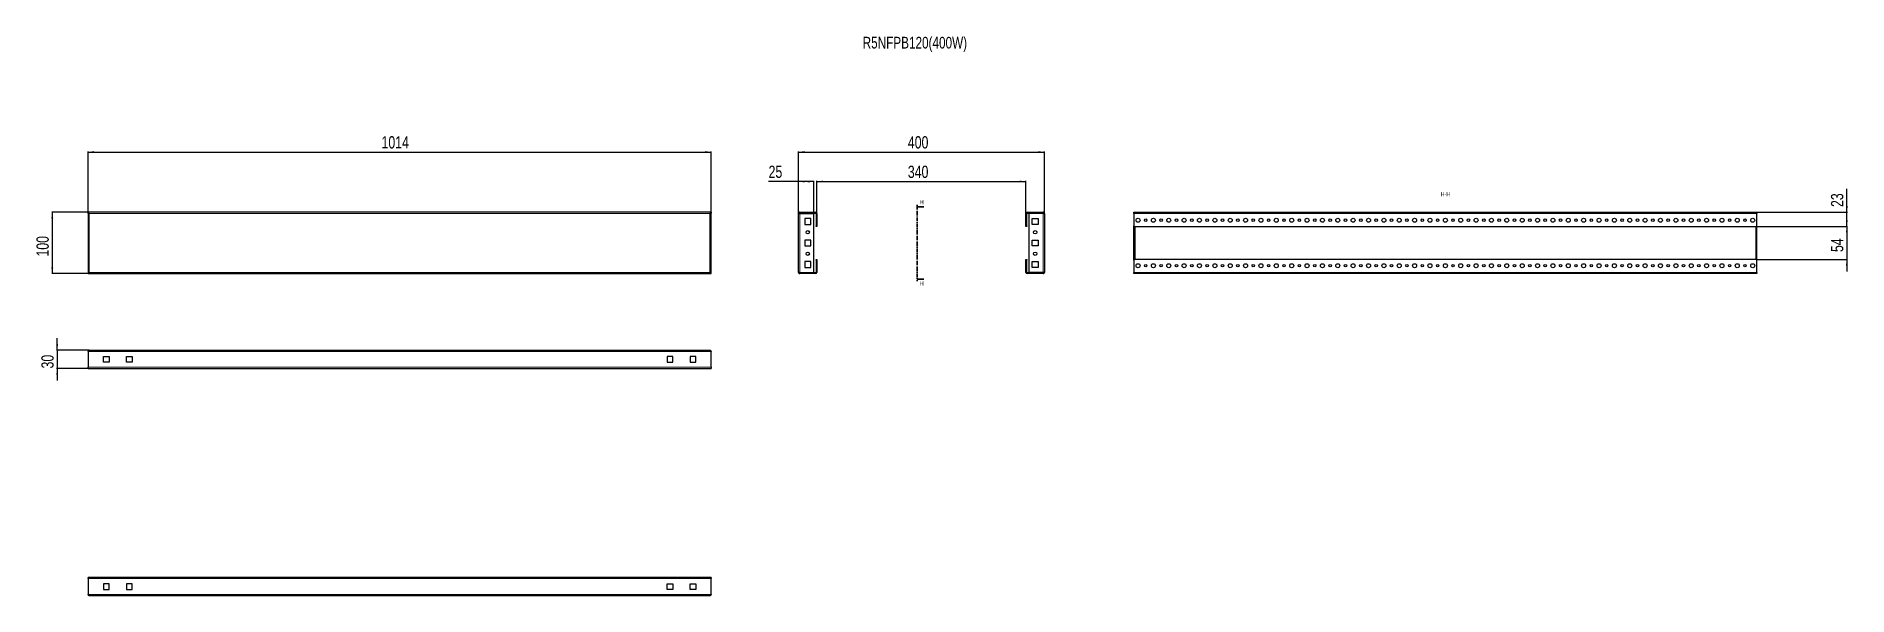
# Model space of a CAD drawing. Header units: millimetres. Extents: x -414 to 2533, y -292 to 619.
import ezdxf

# ---------------------------------------------------------------- set-up
doc = ezdxf.new("R2010")
doc.units = ezdxf.units.MM
doc.linetypes.add('CENTER', pattern=[10.16, 6.35, -1.27, 1.27, -1.27])
doc.layers.add('FORMAT', color=7, linetype='Continuous')
doc.styles.add('SLDTEXTSTYLE0', font='TXT', dxfattribs={"width": 0.75})
doc.dimstyles.new('SLDDIMSTYLE0', dxfattribs={"dimtxt": 20, "dimasz": 10, "dimexe": 0, "dimexo": 0.0625, "dimgap": 5, "dimtad": 2, "dimdec": 1, "dimrnd": 1e-09, "dimzin": 12, "dimdsep": 46, "dimtxsty": 'SLDTEXTSTYLE0', "dimsah": 1, "dimcen": 0.09, "dimadec": 0, "dimazin": 3, "dimtfac": 1, "dimtofl": 0, "dimtmove": 0, "dimatfit": 3, "dimfxl": 0, "dimfrac": 2, "dimtolj": 1, "dimtzin": 12, "dimarcsym": 0})
doc.dimstyles.new('SLDDIMSTYLE1', dxfattribs={"dimtxt": 20, "dimasz": 10, "dimexe": 0, "dimexo": 0.0625, "dimgap": 5, "dimtad": 2, "dimdec": 1, "dimrnd": 1e-09, "dimzin": 12, "dimdsep": 46, "dimtxsty": 'SLDTEXTSTYLE0', "dimsah": 1, "dimcen": 0.09, "dimadec": 0, "dimazin": 3, "dimtfac": 1, "dimtmove": 0, "dimatfit": 0, "dimfxl": 0, "dimfrac": 2, "dimtolj": 1, "dimtzin": 12, "dimarcsym": 0})

# ---------------------------------------------------------------- blocks, each defined once
blk = doc.blocks.new('_D')
at = {"layer": 'FORMAT'}
for p, q in [((-329.8, 330.6), (-329.8, 431.6)), ((-329.8, 430.6), (684.2, 430.6)), ((684.2, 330.6), (684.2, 431.6))]:
    blk.add_line(p, q, dxfattribs=at)
for points in [[(-329.8, 430.6), (-319.8, 429), (-319.8, 432.1)], [(684.2, 430.6), (674.2, 432.1), (674.2, 429)]]:
    blk.add_solid(points, dxfattribs=at)
at = {"layer": 'FORMAT', "insert": (147.7, 456.4), "char_height": 20, "attachment_point": 1, "style": 'SLDTEXTSTYLE0'}
blk.add_mtext('1014', dxfattribs=at)
blk = doc.blocks.new('_D_1')
at = {"layer": 'FORMAT'}
for p, q in [((-329.8, 332.6), (-388.9, 332.6)), ((-387.9, 332.6), (-387.9, 232.6)), ((-329.8, 232.6), (-388.9, 232.6))]:
    blk.add_line(p, q, dxfattribs=at)
for points in [[(-387.9, 332.6), (-389.5, 322.6), (-386.4, 322.6)], [(-387.9, 232.6), (-386.4, 242.6), (-389.5, 242.6)]]:
    blk.add_solid(points, dxfattribs=at)
at = {"layer": 'FORMAT', "insert": (-413.7, 260.4), "char_height": 20, "attachment_point": 1, "rotation": 90, "style": 'SLDTEXTSTYLE0'}
blk.add_mtext('100', dxfattribs=at)
blk = doc.blocks.new('_D_2')
at = {"layer": 'FORMAT'}
for p, q in [((826.2, 330.5), (826.2, 431.6)), ((826.2, 430.6), (1226.2, 430.6)), ((1226.2, 330.5), (1226.2, 431.6))]:
    blk.add_line(p, q, dxfattribs=at)
for points in [[(826.2, 430.6), (836.2, 429), (836.2, 432.1)], [(1226.2, 430.6), (1216.2, 432.1), (1216.2, 429)]]:
    blk.add_solid(points, dxfattribs=at)
at = {"layer": 'FORMAT', "insert": (1004, 456.4), "char_height": 20, "attachment_point": 1, "style": 'SLDTEXTSTYLE0'}
blk.add_mtext('400', dxfattribs=at)
blk = doc.blocks.new('_D_3')
at = {"layer": 'FORMAT'}
for p, q in [((856.2, 330.5), (856.2, 383.6)), ((1196.2, 330.5), (1196.2, 383.6)), ((856.2, 382.6), (1196.2, 382.6))]:
    blk.add_line(p, q, dxfattribs=at)
for points in [[(856.2, 382.6), (866.2, 381), (866.2, 384.1)], [(1196.2, 382.6), (1186.2, 384.1), (1186.2, 381)]]:
    blk.add_solid(points, dxfattribs=at)
at = {"layer": 'FORMAT', "insert": (1004, 408.4), "char_height": 20, "attachment_point": 1, "style": 'SLDTEXTSTYLE0'}
blk.add_mtext('340', dxfattribs=at)
blk = doc.blocks.new('_D_4')
at = {"layer": 'FORMAT'}
for p, q in [((826.2, 330.5), (826.2, 383.6)), ((851.2, 330.6), (851.2, 383.6)), ((826.2, 382.6), (777.4, 382.6)), ((851.2, 382.6), (826.2, 382.6))]:
    blk.add_line(p, q, dxfattribs=at)
for points in [[(826.2, 382.6), (836.2, 381), (836.2, 384.1)], [(851.2, 382.6), (841.2, 384.1), (841.2, 381)]]:
    blk.add_solid(points, dxfattribs=at)
at = {"layer": 'FORMAT', "insert": (777.4, 408.4), "char_height": 20, "attachment_point": 1, "style": 'SLDTEXTSTYLE0'}
blk.add_mtext('25', dxfattribs=at)
blk = doc.blocks.new('_D_5')
at = {"layer": 'FORMAT'}
for p, q in [((-379.9, 108), (-379.9, 127.3)), ((-327.7, 108), (-380.9, 108)), ((-379.9, 108), (-379.9, 78)), ((-329.8, 78), (-380.9, 78)), ((-379.9, 78), (-379.9, 58.8))]:
    blk.add_line(p, q, dxfattribs=at)
for points in [[(-379.9, 108), (-378.4, 118), (-381.5, 118)], [(-379.9, 78), (-381.5, 68), (-378.4, 68)]]:
    blk.add_solid(points, dxfattribs=at)
at = {"layer": 'FORMAT', "insert": (-405.7, 78.2), "char_height": 20, "attachment_point": 1, "rotation": 90, "style": 'SLDTEXTSTYLE0'}
blk.add_mtext('30', dxfattribs=at)
blk = doc.blocks.new('_D_6')
at = {"layer": 'FORMAT'}
for p, q in [((2531.7, 309.6), (2531.7, 328.8)), ((2384.5, 309.6), (2532.7, 309.6)), ((2531.7, 309.6), (2531.7, 255.6)), ((2384.5, 255.6), (2532.7, 255.6)), ((2531.7, 255.6), (2531.7, 236.3))]:
    blk.add_line(p, q, dxfattribs=at)
for points in [[(2531.7, 309.6), (2533.2, 319.6), (2530.1, 319.6)], [(2531.7, 255.6), (2530.1, 245.6), (2533.2, 245.6)]]:
    blk.add_solid(points, dxfattribs=at)
at = {"layer": 'FORMAT', "insert": (2505.9, 267.8), "char_height": 20, "attachment_point": 1, "rotation": 90, "style": 'SLDTEXTSTYLE0'}
blk.add_mtext('54', dxfattribs=at)
blk = doc.blocks.new('_D_7')
at = {"layer": 'FORMAT'}
for p, q in [((2531.7, 332.6), (2531.7, 370.7)), ((2385.5, 332.6), (2532.7, 332.6)), ((2531.7, 309.6), (2531.7, 332.6)), ((2384.5, 309.6), (2532.7, 309.6)), ((2531.7, 309.6), (2531.7, 290.3))]:
    blk.add_line(p, q, dxfattribs=at)
for points in [[(2531.7, 332.6), (2533.2, 342.6), (2530.1, 342.6)], [(2531.7, 309.6), (2530.1, 299.6), (2533.2, 299.6)]]:
    blk.add_solid(points, dxfattribs=at)
at = {"layer": 'FORMAT', "insert": (2505.9, 341.1), "char_height": 20, "attachment_point": 1, "rotation": 90, "style": 'SLDTEXTSTYLE0'}
blk.add_mtext('23', dxfattribs=at)

msp = doc.modelspace()

# ---------------------------------------------------------------- linework, layer by layer
at = {"color": 7, "linetype": 'Continuous', "lineweight": 25}
for p, q in [((684.22, 332.57), (-329.78, 332.57)), ((-329.78, 331.07), (-329.78, 332.57)), ((-329.78, 331.07), (-329.78, 330.57)), ((-329.78, 330.57), (-329.78, 234.57)), ((-329.78, 330.57), (-328.28, 330.57)), ((684.22, 330.57), (682.72, 330.57)), ((684.22, 332.57), (684.22, 331.07)), ((684.22, 330.57), (684.22, 331.07)), ((684.22, 234.57), (684.22, 330.57)), ((826.17, 234.67), (826.17, 330.47)), ((828.27, 332.57), (828.27, 331.07)), ((828.27, 332.57), (854.07, 332.57)), ((828.27, 331.07), (854.07, 331.07)), ((828.27, 330.57), (851.17, 330.57)), ((851.17, 234.57), (851.17, 330.57)), ((854.67, 330.47), (854.67, 310.57)), ((856.17, 330.47), (856.17, 310.57)), ((1196.17, 310.57), (1196.17, 330.47)), ((1197.67, 310.57), (1197.67, 330.47)), ((1198.27, 332.57), (1224.07, 332.57)), ((1198.27, 331.07), (1224.07, 331.07)), ((1201.17, 234.57), (1201.17, 330.57)), ((1224.07, 330.57), (1201.17, 330.57)), ((1224.07, 331.07), (1224.07, 332.57)), ((1226.17, 330.47), (1226.17, 234.67)), ((1371.49, 332.57), (2385.49, 332.57)), ((1371.49, 330.47), (1371.49, 332.57)), ((1371.49, 330.47), (1371.49, 310.57)), ((2385.49, 332.57), (2385.49, 330.47)), ((2385.49, 310.57), (2385.49, 330.47)), ((836.42, 322.32), (836.42, 312.82)), ((845.92, 322.32), (836.42, 322.32)), ((836.42, 312.82), (845.92, 312.82)), ((845.92, 312.82), (845.92, 322.32)), ((854.67, 310.57), (856.17, 310.57)), ((854.67, 309.57), (854.67, 310.57)), ((856.17, 309.57), (854.67, 309.57)), ((856.17, 310.57), (856.17, 309.57)), ((1196.17, 310.57), (1197.67, 310.57)), ((1196.17, 309.57), (1196.17, 310.57)), ((1197.67, 309.57), (1196.17, 309.57)), ((1197.67, 310.57), (1197.67, 309.57)), ((1206.42, 322.32), (1215.92, 322.32)), ((1206.42, 312.82), (1206.42, 322.32)), ((1215.92, 312.82), (1206.42, 312.82)), ((1215.92, 322.32), (1215.92, 312.82)), ((1371.49, 310.57), (1372.49, 309.57)), ((1371.49, 254.57), (1371.49, 310.57)), ((1372.49, 309.57), (2384.49, 309.57)), ((1372.99, 255.57), (1372.99, 309.57)), ((2383.99, 255.57), (2383.99, 309.57)), ((2384.49, 309.57), (2385.49, 310.57)), ((2385.49, 254.57), (2385.49, 310.57)), ((836.42, 287.32), (836.42, 277.82)), ((845.92, 287.32), (836.42, 287.32)), ((836.42, 277.82), (845.92, 277.82)), ((845.92, 277.82), (845.92, 287.32)), ((1206.42, 287.32), (1215.92, 287.32)), ((1206.42, 277.82), (1206.42, 287.32)), ((1215.92, 277.82), (1206.42, 277.82)), ((1215.92, 287.32), (1215.92, 277.82)), ((845.92, 252.32), (836.42, 252.32)), ((836.42, 252.32), (836.42, 242.82)), ((836.42, 242.82), (845.92, 242.82)), ((845.92, 242.82), (845.92, 252.32)), ((854.67, 254.57), (854.67, 255.57)), ((854.67, 255.57), (856.17, 255.57)), ((856.17, 254.57), (854.67, 254.57)), ((854.67, 254.57), (854.67, 234.67)), ((856.17, 255.57), (856.17, 254.57)), ((856.17, 254.57), (856.17, 234.67)), ((1196.17, 255.57), (1197.67, 255.57)), ((1196.17, 254.57), (1196.17, 255.57)), ((1197.67, 254.57), (1196.17, 254.57)), ((1196.17, 234.67), (1196.17, 254.57)), ((1197.67, 255.57), (1197.67, 254.57)), ((1197.67, 234.67), (1197.67, 254.57)), ((1206.42, 252.32), (1215.92, 252.32)), ((1206.42, 242.82), (1206.42, 252.32)), ((1215.92, 242.82), (1206.42, 242.82)), ((1215.92, 252.32), (1215.92, 242.82)), ((1372.49, 255.57), (1371.49, 254.57)), ((1371.49, 254.57), (1371.49, 234.67)), ((2384.49, 255.57), (1372.49, 255.57)), ((2385.49, 254.57), (2384.49, 255.57)), ((2385.49, 234.67), (2385.49, 254.57)), ((-328.28, 234.57), (-329.78, 234.57)), ((-329.78, 234.57), (-329.78, 234.07)), ((-329.78, 234.07), (-329.78, 232.57)), ((-329.78, 232.57), (684.22, 232.57)), ((682.72, 234.57), (684.22, 234.57)), ((684.22, 234.07), (684.22, 234.57)), ((684.22, 232.57), (684.22, 234.07)), ((828.27, 234.57), (851.17, 234.57)), ((828.27, 232.57), (828.27, 234.07)), ((854.07, 234.07), (828.27, 234.07)), ((854.07, 232.57), (828.27, 232.57)), ((1224.07, 234.07), (1198.27, 234.07)), ((1224.07, 232.57), (1198.27, 232.57)), ((1224.07, 234.57), (1201.17, 234.57)), ((1224.07, 234.07), (1224.07, 232.57)), ((1371.49, 232.57), (1371.49, 234.67)), ((2385.49, 232.57), (1371.49, 232.57)), ((2385.49, 234.67), (2385.49, 232.57)), ((-329.78, 105.92), (-329.78, 80.12)), ((-327.68, 108.02), (682.12, 108.02)), ((-304.78, 97.77), (-295.28, 97.77)), ((-304.78, 88.27), (-304.78, 97.77)), ((-295.28, 97.77), (-295.28, 88.27)), ((-267.28, 97.77), (-257.78, 97.77)), ((-267.28, 88.27), (-267.28, 97.77)), ((-257.78, 97.77), (-257.78, 88.27)), ((621.72, 97.77), (612.22, 97.77)), ((612.22, 97.77), (612.22, 88.27)), ((621.72, 88.27), (621.72, 97.77)), ((649.72, 97.77), (649.72, 88.27)), ((659.22, 97.77), (649.72, 97.77)), ((659.22, 88.27), (659.22, 97.77)), ((684.22, 80.12), (684.22, 105.92)), ((-329.78, 78.02), (-329.78, 80.12)), ((-329.78, 78.02), (684.22, 78.02)), ((-295.28, 88.27), (-304.78, 88.27)), ((-257.78, 88.27), (-267.28, 88.27)), ((612.22, 88.27), (621.72, 88.27)), ((649.72, 88.27), (659.22, 88.27)), ((684.22, 80.12), (684.22, 78.02)), ((684.22, -261.98), (-329.78, -261.98)), ((-329.78, -264.08), (-329.78, -261.98)), ((-329.78, -264.08), (-329.78, -289.88)), ((684.22, -261.98), (684.22, -264.08)), ((684.22, -289.88), (684.22, -264.08)), ((682.12, -291.98), (-327.68, -291.98)), ((-295.28, -272.23), (-304.78, -272.23)), ((-304.78, -272.23), (-304.78, -281.73)), ((-304.78, -281.73), (-295.28, -281.73)), ((-295.28, -281.73), (-295.28, -272.23)), ((-257.78, -272.23), (-267.28, -272.23)), ((-267.28, -272.23), (-267.28, -281.73)), ((-267.28, -281.73), (-257.78, -281.73)), ((-257.78, -281.73), (-257.78, -272.23)), ((612.22, -281.73), (612.22, -272.23)), ((612.22, -272.23), (621.72, -272.23)), ((621.72, -281.73), (612.22, -281.73)), ((621.72, -272.23), (621.72, -281.73)), ((649.72, -272.23), (659.22, -272.23)), ((649.72, -281.73), (649.72, -272.23)), ((659.22, -281.73), (649.72, -281.73)), ((659.22, -272.23), (659.22, -281.73))]:
    msp.add_line(p, q, dxfattribs=at)
at = {"color": 8, "linetype": 'Continuous', "lineweight": 18}
for p, q in [((682.12, 330.47), (-327.68, 330.47)), ((-327.68, 330.47), (-327.68, 234.67)), ((682.12, 234.67), (682.12, 330.47)), ((828.27, 234.57), (828.27, 330.57)), ((854.07, 331.07), (854.07, 332.57)), ((854.67, 330.47), (856.17, 330.47)), ((1197.67, 330.47), (1196.17, 330.47)), ((1198.27, 331.07), (1198.27, 332.57)), ((1224.07, 330.57), (1224.07, 234.57)), ((1371.49, 330.47), (2385.49, 330.47)), ((1373.59, 255.57), (1373.59, 309.57)), ((2383.39, 309.57), (2383.39, 255.57)), ((-327.68, 234.67), (682.12, 234.67)), ((854.07, 234.07), (854.07, 232.57)), ((854.67, 234.67), (856.17, 234.67)), ((1197.67, 234.67), (1196.17, 234.67)), ((1198.27, 234.07), (1198.27, 232.57)), ((2385.49, 234.67), (1371.49, 234.67)), ((-329.78, 105.92), (684.22, 105.92)), ((-329.78, 80.12), (684.22, 80.12)), ((684.22, -264.08), (-329.78, -264.08)), ((684.22, -289.88), (-329.78, -289.88))]:
    msp.add_line(p, q, dxfattribs=at)
at = {"color": 7, "linetype": 'CENTER', "lineweight": 35}
msp.add_line((1019.24, 344.57), (1019.24, 220.56), dxfattribs=at)
at = {"color": 7, "linetype": 'Continuous', "lineweight": 35}
for p, q in [((1029.88, 341.57), (1019.24, 341.57)), ((1029.88, 223.56), (1019.24, 223.56))]:
    msp.add_line(p, q, dxfattribs=at)
at = {"color": 7, "linetype": 'Continuous', "lineweight": 25}
for centre, radius in [((841.17, 300.07), 2.75), ((1211.17, 300.07), 2.75), ((1378.49, 319.57), 3.25), ((1390.99, 319.57), 2.1), ((1403.49, 319.57), 3.25), ((1415.99, 319.57), 2.1), ((1428.49, 319.57), 3.25), ((1440.99, 319.57), 2.1), ((1453.49, 319.57), 3.25), ((1465.99, 319.57), 2.1), ((1478.49, 319.57), 3.25), ((1490.99, 319.57), 2.1), ((1503.49, 319.57), 3.25), ((1515.99, 319.57), 2.1), ((1528.49, 319.57), 3.25), ((1540.99, 319.57), 2.1), ((1553.49, 319.57), 3.25), ((1565.99, 319.57), 2.1), ((1578.49, 319.57), 3.25), ((1590.99, 319.57), 2.1), ((1603.49, 319.57), 3.25), ((1615.99, 319.57), 2.1), ((1628.49, 319.57), 3.25), ((1640.99, 319.57), 2.1), ((1653.49, 319.57), 3.25), ((1665.99, 319.57), 2.1), ((1678.49, 319.57), 3.25), ((1690.99, 319.57), 2.1), ((1703.49, 319.57), 3.25), ((1715.99, 319.57), 2.1), ((1728.49, 319.57), 3.25), ((1740.99, 319.57), 2.1), ((1753.49, 319.57), 3.25), ((1765.99, 319.57), 2.1), ((1778.49, 319.57), 3.25), ((1790.99, 319.57), 2.1), ((1803.49, 319.57), 3.25), ((1815.99, 319.57), 2.1), ((1828.49, 319.57), 3.25), ((1840.99, 319.57), 2.1), ((1853.49, 319.57), 3.25), ((1865.99, 319.57), 2.1), ((1878.49, 319.57), 3.25), ((1890.99, 319.57), 2.1), ((1903.49, 319.57), 3.25), ((1915.99, 319.57), 2.1), ((1928.49, 319.57), 3.25), ((1940.99, 319.57), 2.1), ((1953.49, 319.57), 3.25), ((1965.99, 319.57), 2.1), ((1978.49, 319.57), 3.25), ((1990.99, 319.57), 2.1), ((2003.49, 319.57), 3.25), ((2015.99, 319.57), 2.1), ((2028.49, 319.57), 3.25), ((2040.99, 319.57), 2.1), ((2053.49, 319.57), 3.25), ((2065.99, 319.57), 2.1), ((2078.49, 319.57), 3.25), ((2090.99, 319.57), 2.1), ((2103.49, 319.57), 3.25), ((2115.99, 319.57), 2.1), ((2128.49, 319.57), 3.25), ((2140.99, 319.57), 2.1), ((2153.49, 319.57), 3.25), ((2165.99, 319.57), 2.1), ((2178.49, 319.57), 3.25), ((2190.99, 319.57), 2.1), ((2203.49, 319.57), 3.25), ((2215.99, 319.57), 2.1), ((2228.49, 319.57), 3.25), ((2240.99, 319.57), 2.1), ((2253.49, 319.57), 3.25), ((2265.99, 319.57), 2.1), ((2278.49, 319.57), 3.25), ((2290.99, 319.57), 2.1), ((2303.49, 319.57), 3.25), ((2315.99, 319.57), 2.1), ((2328.49, 319.57), 3.25), ((2340.99, 319.57), 2.1), ((2353.49, 319.57), 3.25), ((2365.99, 319.57), 2.1), ((2378.49, 319.57), 3.25), ((841.17, 265.07), 2.75), ((1211.17, 265.07), 2.75), ((1378.49, 245.57), 3.25), ((1390.99, 245.57), 2.1), ((1403.49, 245.57), 3.25), ((1415.99, 245.57), 2.1), ((1428.49, 245.57), 3.25), ((1440.99, 245.57), 2.1), ((1453.49, 245.57), 3.25), ((1465.99, 245.57), 2.1), ((1478.49, 245.57), 3.25), ((1490.99, 245.57), 2.1), ((1503.49, 245.57), 3.25), ((1515.99, 245.57), 2.1), ((1528.49, 245.57), 3.25), ((1540.99, 245.57), 2.1), ((1553.49, 245.57), 3.25), ((1565.99, 245.57), 2.1), ((1578.49, 245.57), 3.25), ((1590.99, 245.57), 2.1), ((1603.49, 245.57), 3.25), ((1615.99, 245.57), 2.1), ((1628.49, 245.57), 3.25), ((1640.99, 245.57), 2.1), ((1653.49, 245.57), 3.25), ((1665.99, 245.57), 2.1), ((1678.49, 245.57), 3.25), ((1690.99, 245.57), 2.1), ((1703.49, 245.57), 3.25), ((1715.99, 245.57), 2.1), ((1728.49, 245.57), 3.25), ((1740.99, 245.57), 2.1), ((1753.49, 245.57), 3.25), ((1765.99, 245.57), 2.1), ((1778.49, 245.57), 3.25), ((1790.99, 245.57), 2.1), ((1803.49, 245.57), 3.25), ((1815.99, 245.57), 2.1), ((1828.49, 245.57), 3.25), ((1840.99, 245.57), 2.1), ((1853.49, 245.57), 3.25), ((1865.99, 245.57), 2.1), ((1878.49, 245.57), 3.25), ((1890.99, 245.57), 2.1), ((1903.49, 245.57), 3.25), ((1915.99, 245.57), 2.1), ((1928.49, 245.57), 3.25), ((1940.99, 245.57), 2.1), ((1953.49, 245.57), 3.25), ((1965.99, 245.57), 2.1), ((1978.49, 245.57), 3.25), ((1990.99, 245.57), 2.1), ((2003.49, 245.57), 3.25), ((2015.99, 245.57), 2.1), ((2028.49, 245.57), 3.25), ((2040.99, 245.57), 2.1), ((2053.49, 245.57), 3.25), ((2065.99, 245.57), 2.1), ((2078.49, 245.57), 3.25), ((2090.99, 245.57), 2.1), ((2103.49, 245.57), 3.25), ((2115.99, 245.57), 2.1), ((2128.49, 245.57), 3.25), ((2140.99, 245.57), 2.1), ((2153.49, 245.57), 3.25), ((2165.99, 245.57), 2.1), ((2178.49, 245.57), 3.25), ((2190.99, 245.57), 2.1), ((2203.49, 245.57), 3.25), ((2215.99, 245.57), 2.1), ((2228.49, 245.57), 3.25), ((2240.99, 245.57), 2.1), ((2253.49, 245.57), 3.25), ((2265.99, 245.57), 2.1), ((2278.49, 245.57), 3.25), ((2290.99, 245.57), 2.1), ((2303.49, 245.57), 3.25), ((2315.99, 245.57), 2.1), ((2328.49, 245.57), 3.25), ((2340.99, 245.57), 2.1), ((2353.49, 245.57), 3.25), ((2365.99, 245.57), 2.1), ((2378.49, 245.57), 3.25)]:
    msp.add_circle(centre, radius, dxfattribs=at)
for centre, radius, start, end in [((854.07, 330.47), 2.1, 0, 90), ((854.07, 330.47), 0.6, 0, 90), ((1198.27, 330.47), 2.1, 90, 180), ((1198.27, 330.47), 0.6, 90, 180), ((854.07, 234.67), 2.1, 270, 0), ((854.07, 234.67), 0.6, 270, 0), ((1198.27, 234.67), 2.1, 180, 270), ((1198.27, 234.67), 0.6, 180, 270)]:
    msp.add_arc(centre, radius, start, end, dxfattribs=at)
for points, knots in [([(-327.68, 330.47), (-327.86, 330.75), (-328.22, 331.31), (-328.75, 332.01), (-329.27, 332.48), (-329.62, 332.54), (-329.78, 332.57)], [0, 0, 0, 0, 0.25475266, 0.50964469, 0.7645377, 1, 1, 1, 1]), ([(-327.68, 330.47), (-327.86, 330.55), (-328.23, 330.71), (-328.92, 330.98), (-329.44, 331.03), (-329.78, 331.07)], [0, 0, 0, 0, 0.2598775, 0.5197391, 1, 1, 1, 1]), ([(1226.17, 330.47), (1226.14, 330.75), (1226.07, 331.31), (1225.57, 332.01), (1224.87, 332.48), (1224.33, 332.54), (1224.07, 332.57)], [0, 0, 0, 0, 0.25475266, 0.50964469, 0.7645377, 1, 1, 1, 1]), ([(1224.67, 330.47), (1224.66, 330.55), (1224.64, 330.71), (1224.45, 330.98), (1224.22, 331.03), (1224.07, 331.07)], [0, 0, 0, 0, 0.2598775, 0.5197391, 1, 1, 1, 1]), ([(682.12, 108.02), (682.3, 107.99), (682.65, 107.92), (683.19, 107.42), (683.71, 106.72), (684.06, 106.18), (684.22, 105.92)], [0, 0, 0, 0, 0.2547527, 0.5096447, 0.7645377, 1, 1, 1, 1]), ([(-327.68, -291.98), (-327.86, -291.95), (-328.22, -291.88), (-328.75, -291.38), (-329.27, -290.68), (-329.62, -290.14), (-329.78, -289.88)], [0, 0, 0, 0, 0.25475266, 0.50964469, 0.7645377, 1, 1, 1, 1])]:
    msp.add_open_spline(points, degree=3, knots=knots, dxfattribs=at)
for points in [[(-329.78, 330.57), (-329.75, 330.56), (-329.69, 330.54), (-329.2, 330.52), (-328.51, 330.49), (-327.96, 330.47), (-327.68, 330.47)], [(684.22, 332.57), (684.04, 332.53), (683.69, 332.47), (683.17, 331.99), (682.64, 331.29), (682.29, 330.74), (682.12, 330.47)], [(684.22, 331.07), (683.87, 331.03), (683.17, 330.95), (682.47, 330.63), (682.12, 330.47)], [(682.12, 330.47), (682.39, 330.47), (682.95, 330.49), (683.64, 330.52), (684.13, 330.54), (684.19, 330.56), (684.22, 330.57)], [(828.27, 332.57), (827.99, 332.53), (827.44, 332.47), (826.75, 331.99), (826.26, 331.29), (826.2, 330.74), (826.17, 330.47)], [(826.17, 330.47), (826.2, 330.47), (826.26, 330.49), (826.75, 330.52), (827.44, 330.54), (827.99, 330.56), (828.27, 330.57)], [(828.27, 331.07), (828.11, 331.03), (827.78, 330.95), (827.71, 330.63), (827.67, 330.47)], [(1224.07, 330.57), (1224.35, 330.56), (1224.9, 330.54), (1225.59, 330.52), (1226.08, 330.49), (1226.14, 330.47), (1226.17, 330.47)], [(-329.78, 234.07), (-329.43, 234.1), (-328.73, 234.18), (-328.03, 234.5), (-327.68, 234.67)], [(-329.78, 232.57), (-329.61, 232.6), (-329.26, 232.66), (-328.73, 233.15), (-328.21, 233.84), (-327.86, 234.39), (-327.68, 234.67)], [(-327.68, 234.67), (-327.96, 234.66), (-328.51, 234.64), (-329.2, 234.62), (-329.69, 234.59), (-329.75, 234.57), (-329.78, 234.57)], [(682.12, 234.67), (682.29, 234.39), (682.64, 233.84), (683.17, 233.15), (683.69, 232.66), (684.04, 232.6), (684.22, 232.57)], [(682.12, 234.67), (682.47, 234.5), (683.17, 234.18), (683.87, 234.1), (684.22, 234.07)], [(684.22, 234.57), (684.19, 234.57), (684.13, 234.59), (683.64, 234.62), (682.95, 234.64), (682.39, 234.66), (682.12, 234.67)], [(828.27, 234.57), (827.99, 234.57), (827.44, 234.59), (826.75, 234.62), (826.26, 234.64), (826.2, 234.66), (826.17, 234.67)], [(826.17, 234.67), (826.2, 234.39), (826.26, 233.84), (826.75, 233.15), (827.44, 232.66), (827.99, 232.6), (828.27, 232.57)], [(827.67, 234.67), (827.71, 234.5), (827.78, 234.18), (828.11, 234.1), (828.27, 234.07)], [(1224.07, 234.07), (1224.23, 234.1), (1224.56, 234.18), (1224.63, 234.5), (1224.67, 234.67)], [(1224.07, 232.57), (1224.35, 232.6), (1224.9, 232.66), (1225.59, 233.15), (1226.08, 233.84), (1226.14, 234.39), (1226.17, 234.67)], [(1226.17, 234.67), (1226.14, 234.66), (1226.08, 234.64), (1225.59, 234.62), (1224.9, 234.59), (1224.35, 234.57), (1224.07, 234.57)], [(-329.78, 105.92), (-329.61, 106.19), (-329.26, 106.75), (-328.73, 107.44), (-328.21, 107.92), (-327.86, 107.99), (-327.68, 108.02)], [(684.22, -289.88), (684.04, -290.16), (683.69, -290.71), (683.17, -291.4), (682.64, -291.89), (682.29, -291.95), (682.12, -291.98)]]:
    msp.add_open_spline(points, degree=3, dxfattribs=at)
at = {"color": 7, "linetype": 'Continuous', "lineweight": 35}
for points in [[(1019.24, 341.57), (1026.24, 340.45), (1026.24, 342.69)], [(1019.24, 223.56), (1026.24, 222.44), (1026.24, 224.68)]]:
    msp.add_solid(points, dxfattribs=at)

# ---------------------------------------------------------------- texts
at = {"color": 7, "linetype": 'Continuous', "char_height": 7, "attachment_point": 1, "style": 'SLDTEXTSTYLE0'}
for insert in [(1023.53, 352.68), (1023.53, 219.86)]:
    msp.add_mtext('H', dxfattribs=dict(at, insert=insert))
at = {"layer": 'FORMAT', "style": 'SLDTEXTSTYLE0'}
for s, insert, char_height, attachment_point in [('R5NFPB120(400W)', (930.48, 618.21), 19.05, 1), ('H-H', (1878.52, 365.26), 7, 2)]:
    msp.add_mtext(s, dxfattribs=dict(at, insert=insert, char_height=char_height, attachment_point=attachment_point))

# ---------------------------------------------------------------- dimensions: what is measured, and where the dimension line sits
at = {"layer": 'FORMAT'}
for base, p1, p2, picture, middle in [((684.22, 430.57), (-329.78, 330.57), (684.22, 330.57), '_D', (177.22, 430.57)), ((1226.17, 430.57), (826.17, 330.47), (1226.17, 330.47), '_D_2', (1026.17, 430.57)), ((826.17, 382.57), (851.17, 330.57), (826.17, 330.47), '_D_4', (792.17, 382.57)), ((1196.17, 382.57), (856.17, 330.47), (1196.17, 330.47), '_D_3', (1026.17, 382.57))]:
    dim = msp.add_linear_dim(base=base, p1=p1, p2=p2, dimstyle='SLDDIMSTYLE0', dxfattribs=at)
    dim.commit()
    dim.dimension.update_dxf_attribs({"geometry": picture, "text_midpoint": middle, "dimtype": 160})
for base, p1, p2, dimstyle, picture, middle in [((2531.65, 332.57), (2384.49, 309.57), (2385.49, 332.57), 'SLDDIMSTYLE1', '_D_7', (2531.65, 355.89)), ((-387.95, 232.57), (-329.78, 332.57), (-329.78, 232.57), 'SLDDIMSTYLE0', '_D_1', (-387.95, 282.57)), ((2531.65, 255.57), (2384.49, 309.57), (2384.49, 255.57), 'SLDDIMSTYLE1', '_D_6', (2531.65, 282.57)), ((-379.95, 78.02), (-327.68, 108.02), (-329.78, 78.02), 'SLDDIMSTYLE1', '_D_5', (-379.95, 93.02))]:
    dim = msp.add_linear_dim(base=base, p1=p1, p2=p2, angle=90, dimstyle=dimstyle, dxfattribs=at)
    dim.commit()
    dim.dimension.update_dxf_attribs({"geometry": picture, "text_midpoint": middle, "dimtype": 160})

doc.saveas('drawing.dxf')
